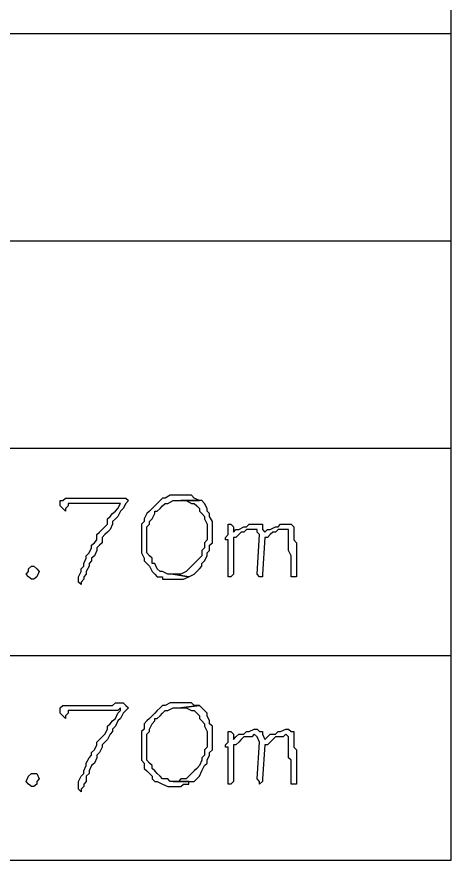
# Model space of a CAD drawing. Header units: millimetres. Extents: x -518.8 to -461.2, y 3.5 to 44.2.
# Drawn here: x -509.887 to -508.834, y 9.154 to 11.199 of the extents above; entities that cross this region are included whole.
import ezdxf

# ---------------------------------------------------------------- set-up
doc = ezdxf.new("R2010")
doc.units = ezdxf.units.MM
doc.header["$MEASUREMENT"] = 0
doc.layers.add('7', color=7, linetype='Continuous')
doc.layers.add('MYSOLIDS', color=7, linetype='Continuous')

msp = doc.modelspace()

# ---------------------------------------------------------------- linework, layer by layer
at = {"layer": '7'}
for points in [[(-513.9391, 9.1541), (-508.8339, 9.1541), (-508.8339, 9.1541), (-508.8339, 13.1646)], [(-513.9391, 11.1594), (-508.8339, 11.1594)], [(-513.9391, 10.6563), (-508.8339, 10.6563)], [(-513.9391, 10.1533), (-508.8339, 10.1533)], [(-513.9391, 9.6503), (-508.8339, 9.6503)]]:
    msp.add_lwpolyline(points, dxfattribs=at)
at = {"layer": 'MYSOLIDS'}
for points in [[(-509.7632, 10.0195), (-509.7632, 10.0135), (-509.7632, 10.0135), (-509.7632, 10.0135), (-509.7632, 10.0135), (-509.7692, 10.0067), (-509.7692, 10.0067), (-509.7692, 10.0007), (-509.7692, 10.0007), (-509.776, 10.0067), (-509.776, 10.0067), (-509.782, 10.0135), (-509.782, 10.0263), (-509.776, 10.0263), (-509.776, 10.0263), (-509.7692, 10.0323), (-509.7632, 10.0323), (-509.7504, 10.0323), (-509.7436, 10.0323), (-509.7316, 10.0323), (-509.7188, 10.0323), (-509.7121, 10.0323), (-509.6993, 10.0323), (-509.6933, 10.0323), (-509.6805, 10.0323), (-509.6737, 10.0323), (-509.6677, 10.0323), (-509.6549, 10.0323), (-509.6481, 10.0323), (-509.6421, 10.0323), (-509.6361, 10.0323), (-509.6293, 10.0323), (-509.6293, 10.0323), (-509.6233, 10.0323), (-509.6233, 10.0323), (-509.6166, 10.0263), (-509.6166, 10.0263), (-509.6166, 10.0263), (-509.6233, 10.0195), (-509.6293, 10.0067), (-509.6361, 10.0007), (-509.6421, 9.9879), (-509.6481, 9.9819), (-509.6549, 9.9751), (-509.6549, 9.9691), (-509.6609, 9.9563), (-509.6677, 9.9496), (-509.6737, 9.9436), (-509.6805, 9.9368), (-509.6805, 9.9308), (-509.6805, 9.924), (-509.6865, 9.918), (-509.6933, 9.9112), (-509.6933, 9.9052), (-509.6993, 9.8924), (-509.706, 9.8864), (-509.706, 9.8797), (-509.7121, 9.8736), (-509.7121, 9.8669), (-509.7188, 9.8541), (-509.7188, 9.8481), (-509.7248, 9.8413), (-509.7248, 9.8353), (-509.7316, 9.8285), (-509.7316, 9.8285), (-509.7316, 9.8225), (-509.7316, 9.8225), (-509.7376, 9.8285), (-509.7376, 9.8285), (-509.7376, 9.8285), (-509.7376, 9.8285), (-509.7376, 9.8353), (-509.7376, 9.8413), (-509.7316, 9.8541), (-509.7316, 9.8609), (-509.7248, 9.8669), (-509.7248, 9.8736), (-509.7188, 9.8864), (-509.7188, 9.8924), (-509.7121, 9.8992), (-509.706, 9.9112), (-509.706, 9.918), (-509.6993, 9.924), (-509.6933, 9.9308), (-509.6933, 9.9436), (-509.6865, 9.9496), (-509.6805, 9.9563), (-509.6737, 9.9624), (-509.6677, 9.9691), (-509.6677, 9.9819), (-509.6609, 9.9879), (-509.6549, 9.9947), (-509.6481, 10.0007), (-509.6421, 10.0067), (-509.6361, 10.0195), (-509.6361, 10.0195), (-509.6421, 10.0195), (-509.6481, 10.0195), (-509.6609, 10.0195), (-509.6677, 10.0195), (-509.6805, 10.0195), (-509.6865, 10.0195), (-509.6933, 10.0195), (-509.6993, 10.0195), (-509.7121, 10.0195), (-509.7188, 10.0195), (-509.7316, 10.0195), (-509.7376, 10.0195), (-509.7504, 10.0195), (-509.7632, 10.0195), (-509.7632, 10.0195), (-509.7632, 10.0195), (-509.7632, 10.0195), (-509.7632, 10.0195)], [(-509.4895, 10.0391), (-509.5023, 10.0391), (-509.5083, 10.0391), (-509.5151, 10.0391), (-509.5278, 10.0323), (-509.5339, 10.0323), (-509.5399, 10.0263), (-509.5466, 10.0195), (-509.5527, 10.0135), (-509.5594, 10.0067), (-509.5654, 10.0007), (-509.5722, 9.9947), (-509.5782, 9.9819), (-509.5782, 9.9751), (-509.5782, 9.9751), (-509.585, 9.9691), (-509.585, 9.9563), (-509.585, 9.9496), (-509.585, 9.9368), (-509.585, 9.9308), (-509.585, 9.924), (-509.585, 9.9112), (-509.585, 9.9052), (-509.585, 9.8992), (-509.5782, 9.8864), (-509.5782, 9.8797), (-509.5722, 9.8736), (-509.5654, 9.8669), (-509.5594, 9.8541), (-509.5594, 9.8541), (-509.5527, 9.8481), (-509.5466, 9.8413), (-509.5339, 9.8413), (-509.5339, 9.8353), (-509.5211, 9.8353), (-509.5151, 9.8353), (-509.5083, 9.8353), (-509.4955, 9.8353), (-509.4895, 9.8353), (-509.4827, 9.8353), (-509.4699, 9.8413), (-509.4699, 9.8413), (-509.5083, 9.8481), (-509.5083, 9.8481), (-509.5151, 9.8481), (-509.5211, 9.8481), (-509.5339, 9.8541), (-509.5399, 9.8541), (-509.5466, 9.8609), (-509.5527, 9.8736), (-509.5594, 9.8736), (-509.5594, 9.8864), (-509.5654, 9.8924), (-509.5722, 9.8992), (-509.5722, 9.9112), (-509.5722, 9.918), (-509.5722, 9.9308), (-509.5722, 9.9308), (-509.5722, 9.9436), (-509.5722, 9.9496), (-509.5722, 9.9624), (-509.5654, 9.9691), (-509.5654, 9.9751), (-509.5594, 9.9819), (-509.5527, 9.9947), (-509.5527, 10.0007), (-509.5466, 10.0007), (-509.5399, 10.0067), (-509.5339, 10.0135), (-509.5278, 10.0195), (-509.5211, 10.0195), (-509.5083, 10.0263), (-509.5023, 10.0263), (-509.4895, 10.0263), (-509.4444, 10.0263), (-509.4572, 10.0323), (-509.4639, 10.0391), (-509.4699, 10.0391), (-509.4827, 10.0391), (-509.4895, 10.0391), (-509.4895, 10.0391)], [(-509.4444, 10.0263), (-509.4895, 10.0263), (-509.4827, 10.0263), (-509.4767, 10.0263), (-509.4639, 10.0195), (-509.4572, 10.0195), (-509.4511, 10.0135), (-509.4444, 10.0067), (-509.4444, 10.0007), (-509.4384, 9.9947), (-509.4324, 9.9879), (-509.4324, 9.9819), (-509.4256, 9.9691), (-509.4256, 9.9624), (-509.4256, 9.9496), (-509.4256, 9.9496), (-509.4256, 9.9368), (-509.4256, 9.9308), (-509.4324, 9.924), (-509.4324, 9.9112), (-509.4324, 9.9112), (-509.4384, 9.9052), (-509.4384, 9.8924), (-509.4444, 9.8864), (-509.4511, 9.8797), (-509.4572, 9.8736), (-509.4639, 9.8669), (-509.4699, 9.8609), (-509.4767, 9.8541), (-509.4767, 9.8541), (-509.4895, 9.8481), (-509.4955, 9.8481), (-509.5083, 9.8481), (-509.4699, 9.8413), (-509.4572, 9.8481), (-509.4511, 9.8541), (-509.4444, 9.8609), (-509.4384, 9.8669), (-509.4384, 9.8736), (-509.4324, 9.8797), (-509.4256, 9.8924), (-509.4256, 9.8992), (-509.4196, 9.9052), (-509.4196, 9.918), (-509.4128, 9.924), (-509.4128, 9.9308), (-509.4128, 9.9436), (-509.4128, 9.9496), (-509.4128, 9.9563), (-509.4128, 9.9691), (-509.4128, 9.9751), (-509.4196, 9.9879), (-509.4196, 9.9947), (-509.4256, 10.0007), (-509.4256, 10.0067), (-509.4324, 10.0195), (-509.4324, 10.0195), (-509.4384, 10.0263), (-509.4444, 10.0263), (-509.4444, 10.0263)], [(-509.2857, 9.9496), (-509.279, 9.9563), (-509.273, 9.9563), (-509.2602, 9.9624), (-509.2534, 9.9624), (-509.2474, 9.9691), (-509.2346, 9.9691), (-509.2286, 9.9691), (-509.2218, 9.9691), (-509.2158, 9.9624), (-509.2158, 9.9624), (-509.2158, 9.9496), (-509.2158, 9.9436), (-509.2158, 9.9308), (-509.209, 9.924), (-509.209, 9.9112), (-509.209, 9.9052), (-509.209, 9.8924), (-509.209, 9.8864), (-509.209, 9.8736), (-509.209, 9.8669), (-509.209, 9.8541), (-509.209, 9.8541), (-509.209, 9.8481), (-509.209, 9.8481), (-509.209, 9.8413), (-509.209, 9.8413), (-509.2158, 9.8413), (-509.2158, 9.8413), (-509.2218, 9.8413), (-509.2218, 9.8413), (-509.2218, 9.8481), (-509.2218, 9.8541), (-509.2218, 9.8609), (-509.2218, 9.8736), (-509.2218, 9.8797), (-509.2218, 9.8924), (-509.2218, 9.8924), (-509.2286, 9.9052), (-509.2286, 9.9112), (-509.2286, 9.924), (-509.2286, 9.9308), (-509.2286, 9.9436), (-509.2286, 9.9496), (-509.2286, 9.9563), (-509.2346, 9.9563), (-509.2346, 9.9563), (-509.2414, 9.9563), (-509.2534, 9.9563), (-509.2602, 9.9496), (-509.2662, 9.9496), (-509.273, 9.9436), (-509.279, 9.9368), (-509.2857, 9.9368), (-509.2918, 9.8481), (-509.2918, 9.8413), (-509.2918, 9.8413), (-509.2985, 9.8413), (-509.2985, 9.8413), (-509.2985, 9.8413), (-509.2985, 9.8413), (-509.3045, 9.8481), (-509.3045, 9.8481), (-509.2985, 9.9436), (-509.2985, 9.9436), (-509.3045, 9.9496), (-509.3045, 9.9563), (-509.3113, 9.9563), (-509.3113, 9.9563), (-509.3173, 9.9563), (-509.3301, 9.9563), (-509.3369, 9.9496), (-509.3429, 9.9496), (-509.3489, 9.9436), (-509.3557, 9.9368), (-509.3617, 9.9368), (-509.3617, 9.8481), (-509.3684, 9.8413), (-509.3684, 9.8413), (-509.3684, 9.8413), (-509.3684, 9.8413), (-509.3745, 9.8413), (-509.3745, 9.8413), (-509.3745, 9.8481), (-509.3745, 9.8481), (-509.3745, 9.9308), (-509.3812, 9.9308), (-509.3812, 9.9308), (-509.3812, 9.9308), (-509.3812, 9.9308), (-509.3812, 9.9308), (-509.3812, 9.9308), (-509.3812, 9.9308), (-509.3812, 9.9308), (-509.3812, 9.9368), (-509.3812, 9.9368), (-509.3745, 9.9436), (-509.3745, 9.9436), (-509.3745, 9.9624), (-509.3745, 9.9691), (-509.3745, 9.9691), (-509.3684, 9.9691), (-509.3684, 9.9691), (-509.3684, 9.9691), (-509.3684, 9.9691), (-509.3617, 9.9624), (-509.3617, 9.9624), (-509.3617, 9.9496), (-509.3557, 9.9563), (-509.3489, 9.9563), (-509.3369, 9.9624), (-509.3301, 9.9624), (-509.3241, 9.9691), (-509.3113, 9.9691), (-509.3045, 9.9691), (-509.2985, 9.9691), (-509.2918, 9.9691), (-509.2918, 9.9563), (-509.2857, 9.9496), (-509.2857, 9.9496), (-509.2857, 9.9496), (-509.2857, 9.9496), (-509.2857, 9.9496)], [(-509.8519, 9.8353), (-509.8587, 9.8413), (-509.8587, 9.8413), (-509.8647, 9.8481), (-509.8647, 9.8481), (-509.8587, 9.8541), (-509.8587, 9.8609), (-509.8519, 9.8669), (-509.8459, 9.8669), (-509.8391, 9.8609), (-509.8391, 9.8609), (-509.8331, 9.8541), (-509.8331, 9.8541), (-509.8391, 9.8413), (-509.8391, 9.8413), (-509.8459, 9.8353), (-509.8519, 9.8353), (-509.8519, 9.8353), (-509.8519, 9.8353), (-509.8519, 9.8353)], [(-509.7632, 9.5172), (-509.7632, 9.5105), (-509.7632, 9.5105), (-509.7632, 9.5105), (-509.7632, 9.5105), (-509.7692, 9.5045), (-509.7692, 9.5045), (-509.7692, 9.4977), (-509.7692, 9.4977), (-509.776, 9.5045), (-509.776, 9.5045), (-509.782, 9.5105), (-509.782, 9.5233), (-509.776, 9.5293), (-509.776, 9.5293), (-509.7692, 9.5293), (-509.7632, 9.5293), (-509.7504, 9.5293), (-509.7436, 9.5293), (-509.7316, 9.5293), (-509.7188, 9.5293), (-509.7121, 9.5293), (-509.6993, 9.5293), (-509.6933, 9.5293), (-509.6805, 9.5293), (-509.6737, 9.5293), (-509.6677, 9.5293), (-509.6549, 9.5293), (-509.6481, 9.536), (-509.6421, 9.536), (-509.6361, 9.536), (-509.6293, 9.536), (-509.6293, 9.536), (-509.6233, 9.5293), (-509.6233, 9.5293), (-509.6166, 9.5233), (-509.6166, 9.5233), (-509.6166, 9.5233), (-509.6233, 9.5172), (-509.6293, 9.5105), (-509.6361, 9.4977), (-509.6421, 9.4917), (-509.6481, 9.4789), (-509.6549, 9.4721), (-509.6549, 9.4661), (-509.6609, 9.4594), (-509.6677, 9.4466), (-509.6737, 9.4406), (-509.6805, 9.4338), (-509.6805, 9.4278), (-509.6805, 9.4278), (-509.6865, 9.415), (-509.6933, 9.409), (-509.6933, 9.4022), (-509.6993, 9.3894), (-509.706, 9.3834), (-509.706, 9.3834), (-509.7121, 9.3706), (-509.7121, 9.3639), (-509.7188, 9.3578), (-509.7188, 9.3451), (-509.7248, 9.3383), (-509.7248, 9.3323), (-509.7316, 9.3263), (-509.7316, 9.3263), (-509.7316, 9.3195), (-509.7316, 9.3195), (-509.7376, 9.3263), (-509.7376, 9.3263), (-509.7376, 9.3323), (-509.7376, 9.3323), (-509.7376, 9.3323), (-509.7376, 9.3451), (-509.7316, 9.3578), (-509.7316, 9.3578), (-509.7248, 9.3639), (-509.7248, 9.3706), (-509.7188, 9.3834), (-509.7188, 9.3894), (-509.7121, 9.4022), (-509.706, 9.409), (-509.706, 9.415), (-509.6993, 9.4218), (-509.6933, 9.4338), (-509.6933, 9.4406), (-509.6865, 9.4466), (-509.6805, 9.4533), (-509.6737, 9.4594), (-509.6677, 9.4721), (-509.6677, 9.4789), (-509.6609, 9.4849), (-509.6549, 9.4917), (-509.6481, 9.4977), (-509.6421, 9.5105), (-509.6361, 9.5172), (-509.6361, 9.5233), (-509.6421, 9.5172), (-509.6481, 9.5172), (-509.6609, 9.5172), (-509.6677, 9.5172), (-509.6805, 9.5172), (-509.6865, 9.5172), (-509.6933, 9.5172), (-509.6993, 9.5172), (-509.7121, 9.5172), (-509.7188, 9.5172), (-509.7316, 9.5172), (-509.7376, 9.5172), (-509.7504, 9.5172), (-509.7632, 9.5172), (-509.7632, 9.5172), (-509.7632, 9.5172), (-509.7632, 9.5172), (-509.7632, 9.5172)], [(-509.4895, 9.536), (-509.5023, 9.536), (-509.5083, 9.536), (-509.5151, 9.536), (-509.5278, 9.5293), (-509.5339, 9.5293), (-509.5399, 9.5233), (-509.5466, 9.5172), (-509.5527, 9.5105), (-509.5594, 9.5045), (-509.5654, 9.4977), (-509.5722, 9.4917), (-509.5782, 9.4849), (-509.5782, 9.4721), (-509.5782, 9.4721), (-509.585, 9.4661), (-509.585, 9.4533), (-509.585, 9.4466), (-509.585, 9.4338), (-509.585, 9.4278), (-509.585, 9.4218), (-509.585, 9.415), (-509.585, 9.4022), (-509.585, 9.3962), (-509.5782, 9.3894), (-509.5782, 9.3766), (-509.5722, 9.3706), (-509.5654, 9.3639), (-509.5594, 9.3578), (-509.5594, 9.3511), (-509.5527, 9.3451), (-509.5466, 9.3451), (-509.5339, 9.3383), (-509.5339, 9.3383), (-509.5211, 9.3323), (-509.5151, 9.3323), (-509.5083, 9.3323), (-509.4955, 9.3323), (-509.4895, 9.3323), (-509.4827, 9.3383), (-509.4699, 9.3383), (-509.4699, 9.3451), (-509.5083, 9.3451), (-509.5083, 9.3451), (-509.5151, 9.3451), (-509.5211, 9.3511), (-509.5339, 9.3511), (-509.5399, 9.3578), (-509.5466, 9.3639), (-509.5527, 9.3706), (-509.5594, 9.3766), (-509.5594, 9.3834), (-509.5654, 9.3894), (-509.5722, 9.3962), (-509.5722, 9.409), (-509.5722, 9.415), (-509.5722, 9.4278), (-509.5722, 9.4278), (-509.5722, 9.4406), (-509.5722, 9.4466), (-509.5722, 9.4594), (-509.5654, 9.4661), (-509.5654, 9.4721), (-509.5594, 9.4849), (-509.5527, 9.4917), (-509.5527, 9.4977), (-509.5466, 9.4977), (-509.5399, 9.5045), (-509.5339, 9.5105), (-509.5278, 9.5172), (-509.5211, 9.5172), (-509.5083, 9.5233), (-509.5023, 9.5233), (-509.4895, 9.5233), (-509.4444, 9.5293), (-509.4572, 9.5293), (-509.4639, 9.536), (-509.4699, 9.536), (-509.4827, 9.536), (-509.4895, 9.536), (-509.4895, 9.536)], [(-509.4444, 9.5293), (-509.4895, 9.5233), (-509.4827, 9.5233), (-509.4767, 9.5233), (-509.4639, 9.5172), (-509.4572, 9.5172), (-509.4511, 9.5105), (-509.4444, 9.5045), (-509.4444, 9.4977), (-509.4384, 9.4917), (-509.4324, 9.4849), (-509.4324, 9.4789), (-509.4256, 9.4661), (-509.4256, 9.4594), (-509.4256, 9.4466), (-509.4256, 9.4466), (-509.4256, 9.4406), (-509.4256, 9.4278), (-509.4324, 9.4218), (-509.4324, 9.409), (-509.4324, 9.409), (-509.4384, 9.4022), (-509.4384, 9.3962), (-509.4444, 9.3834), (-509.4511, 9.3766), (-509.4572, 9.3706), (-509.4639, 9.3639), (-509.4699, 9.3578), (-509.4767, 9.3511), (-509.4767, 9.3511), (-509.4895, 9.3511), (-509.4955, 9.3451), (-509.5083, 9.3451), (-509.4699, 9.3451), (-509.4572, 9.3451), (-509.4511, 9.3511), (-509.4444, 9.3578), (-509.4384, 9.3706), (-509.4384, 9.3706), (-509.4324, 9.3834), (-509.4256, 9.3894), (-509.4256, 9.3962), (-509.4196, 9.409), (-509.4196, 9.415), (-509.4128, 9.4218), (-509.4128, 9.4338), (-509.4128, 9.4406), (-509.4128, 9.4533), (-509.4128, 9.4594), (-509.4128, 9.4661), (-509.4128, 9.4789), (-509.4196, 9.4849), (-509.4196, 9.4917), (-509.4256, 9.5045), (-509.4256, 9.5105), (-509.4324, 9.5172), (-509.4324, 9.5172), (-509.4384, 9.5233), (-509.4444, 9.5293), (-509.4444, 9.5293)], [(-509.2857, 9.4466), (-509.279, 9.4533), (-509.273, 9.4594), (-509.2602, 9.4594), (-509.2534, 9.4661), (-509.2474, 9.4661), (-509.2346, 9.4721), (-509.2286, 9.4721), (-509.2218, 9.4661), (-509.2158, 9.4661), (-509.2158, 9.4594), (-509.2158, 9.4466), (-509.2158, 9.4406), (-509.2158, 9.4278), (-509.209, 9.4218), (-509.209, 9.415), (-509.209, 9.4022), (-509.209, 9.3962), (-509.209, 9.3834), (-509.209, 9.3766), (-509.209, 9.3639), (-509.209, 9.3578), (-509.209, 9.3578), (-509.209, 9.3451), (-509.209, 9.3451), (-509.209, 9.3383), (-509.209, 9.3383), (-509.2158, 9.3383), (-509.2158, 9.3383), (-509.2218, 9.3383), (-509.2218, 9.3383), (-509.2218, 9.3451), (-509.2218, 9.3511), (-509.2218, 9.3578), (-509.2218, 9.3706), (-509.2218, 9.3766), (-509.2218, 9.3894), (-509.2218, 9.3962), (-509.2286, 9.4022), (-509.2286, 9.415), (-509.2286, 9.4218), (-509.2286, 9.4338), (-509.2286, 9.4406), (-509.2286, 9.4533), (-509.2286, 9.4533), (-509.2346, 9.4594), (-509.2346, 9.4594), (-509.2414, 9.4533), (-509.2534, 9.4533), (-509.2602, 9.4533), (-509.2662, 9.4466), (-509.273, 9.4406), (-509.279, 9.4338), (-509.2857, 9.4338), (-509.2918, 9.3511), (-509.2918, 9.3451), (-509.2918, 9.3451), (-509.2985, 9.3383), (-509.2985, 9.3383), (-509.2985, 9.3451), (-509.2985, 9.3451), (-509.3045, 9.3511), (-509.3045, 9.3511), (-509.2985, 9.4406), (-509.2985, 9.4406), (-509.3045, 9.4533), (-509.3045, 9.4533), (-509.3113, 9.4594), (-509.3113, 9.4594), (-509.3173, 9.4533), (-509.3301, 9.4533), (-509.3369, 9.4533), (-509.3429, 9.4466), (-509.3489, 9.4406), (-509.3557, 9.4338), (-509.3617, 9.4338), (-509.3617, 9.3451), (-509.3684, 9.3383), (-509.3684, 9.3383), (-509.3684, 9.3383), (-509.3684, 9.3383), (-509.3745, 9.3383), (-509.3745, 9.3383), (-509.3745, 9.3451), (-509.3745, 9.3451), (-509.3745, 9.4278), (-509.3812, 9.4278), (-509.3812, 9.4278), (-509.3812, 9.4278), (-509.3812, 9.4278), (-509.3812, 9.4278), (-509.3812, 9.4278), (-509.3812, 9.4338), (-509.3812, 9.4338), (-509.3812, 9.4338), (-509.3812, 9.4338), (-509.3745, 9.4406), (-509.3745, 9.4406), (-509.3745, 9.4594), (-509.3745, 9.4661), (-509.3745, 9.4661), (-509.3684, 9.4661), (-509.3684, 9.4661), (-509.3684, 9.4661), (-509.3684, 9.4661), (-509.3617, 9.4594), (-509.3617, 9.4594), (-509.3617, 9.4466), (-509.3557, 9.4533), (-509.3489, 9.4594), (-509.3369, 9.4594), (-509.3301, 9.4661), (-509.3241, 9.4661), (-509.3113, 9.4721), (-509.3045, 9.4721), (-509.2985, 9.4661), (-509.2918, 9.4661), (-509.2918, 9.4594), (-509.2857, 9.4466), (-509.2857, 9.4466), (-509.2857, 9.4466), (-509.2857, 9.4466), (-509.2857, 9.4466)], [(-509.8519, 9.3323), (-509.8587, 9.3383), (-509.8587, 9.3383), (-509.8647, 9.3451), (-509.8647, 9.3451), (-509.8587, 9.3578), (-509.8587, 9.3578), (-509.8519, 9.3639), (-509.8459, 9.3639), (-509.8391, 9.3639), (-509.8391, 9.3639), (-509.8331, 9.3511), (-509.8331, 9.3511), (-509.8391, 9.3451), (-509.8391, 9.3383), (-509.8459, 9.3323), (-509.8519, 9.3323), (-509.8519, 9.3323), (-509.8519, 9.3323), (-509.8519, 9.3323)]]:
    msp.add_lwpolyline(points, dxfattribs=at)

doc.saveas('drawing.dxf')
